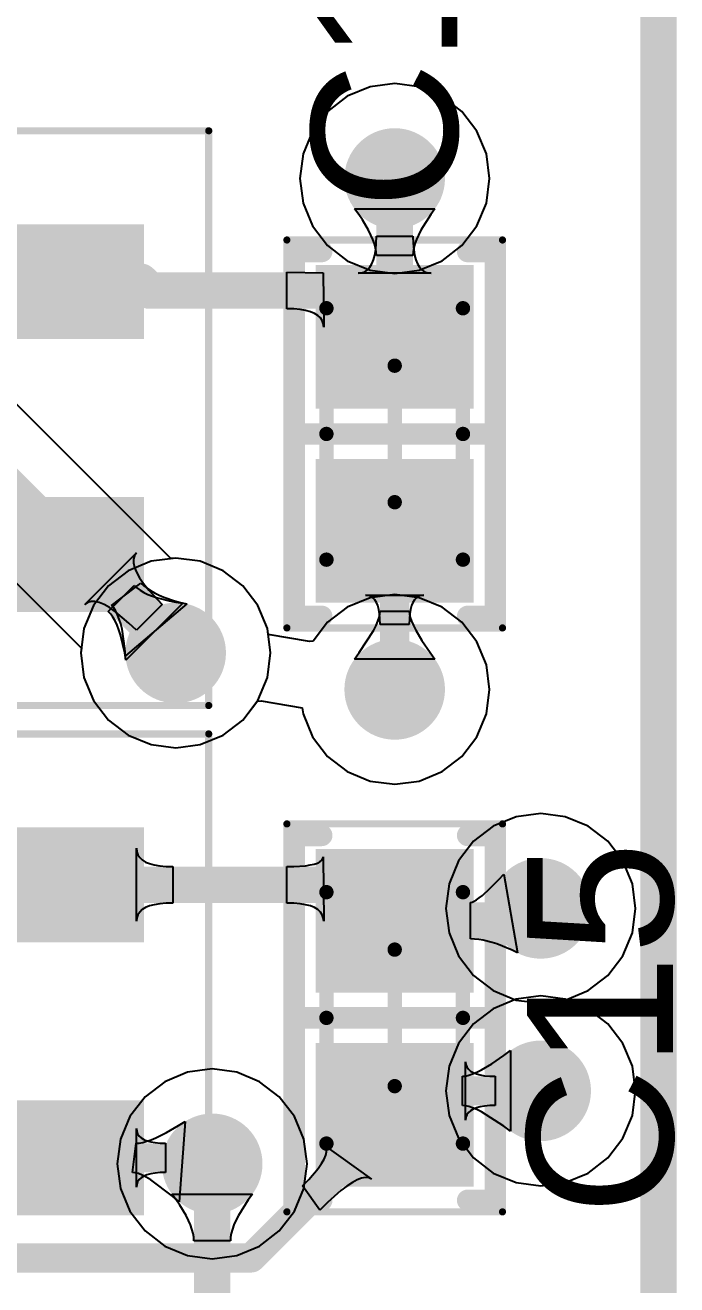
# Model space of a CAD drawing. Header units: inches. Extents: x -0.01 to 3.94, y -0.06 to 4.68.
# Drawn here: x 2.5588 to 2.7373, y 2.7369 to 3.082 of the extents above; entities that cross this region are included whole.
import ezdxf

# ---------------------------------------------------------------- set-up
doc = ezdxf.new("R2010")
doc.units = ezdxf.units.IN
doc.header["$MEASUREMENT"] = 0
for name, color, linetype in [('Bottom Layer', 5, 'Continuous'), ('Int1 -GND)', 16, 'Continuous'), ('Int2 -PWR)', 76, 'Continuous'), ('Top 3D Body', 56, 'Continuous'), ('Top Courtyard', 56, 'Continuous'), ('Top Layer', 1, 'Continuous'), ('Top Overlay', 2, 'Continuous'), ('Top Paste', 8, 'Continuous'), ('Top Solder', 216, 'Continuous'), ('Via Holes', 16, 'Continuous')]:
    doc.layers.add(name, color=color, linetype=linetype)
doc.styles.add('Arial', font='', dxfattribs={"height": 0.2})
doc.styles.get('Arial').set_extended_font_data('Arial')

# ---------------------------------------------------------------- blocks, each defined once
blk = doc.blocks.new('A3DDA0BC_073E_4B18_9613_F713A7EC1E27_460')
at = {"layer": 'Top Layer'}
for points in [[(0.02165, 0.02362), (0.02165, 0.05118), (0.07283, 0.05118), (0.07283, 0.02362)], [(0.02165, -0.05118), (0.02165, -0.02362), (0.07283, -0.02362), (0.07283, -0.05118)]]:
    blk.add_hatch(color=1, dxfattribs=at).paths.add_polyline_path(points)
at = {"layer": 'Top Paste'}
for points in [[(0.02165, 0.02362), (0.02165, 0.05118), (0.07283, 0.05118), (0.07283, 0.02362)], [(0.02165, -0.05118), (0.02165, -0.02362), (0.07283, -0.02362), (0.07283, -0.05118)]]:
    blk.add_hatch(color=8, dxfattribs=at).paths.add_polyline_path(points)
at = {"layer": 'Top Solder'}
for points in [[(0.01968, 0.02165), (0.01968, 0.05315), (0.0748, 0.05315), (0.0748, 0.02165)], [(0.01968, -0.05315), (0.01968, -0.02165), (0.0748, -0.02165), (0.0748, -0.05315)]]:
    blk.add_hatch(color=216, dxfattribs=at).paths.add_polyline_path(points)
at = {"layer": 'Top Courtyard'}
for points in [[(-0.09252, 0.07874, 0.00197, 0.00197, 0), (0.09252, 0.07874, 0.00197, 0.00197, 0)], [(0.09252, -0.07874, 0.00197, 0.00197, 0), (0.09252, 0.07874, 0.00197, 0.00197, 0)]]:
    blk.add_lwpolyline(points, format="xyseb", dxfattribs=at)
blk.add_lwpolyline([(0.09203, 0.07874, 0.000984, 0.000984, 1), (0.09301, 0.07874, 0.000984, 0.000984, 1)], format="xyseb", close=True, dxfattribs=at)
blk.add_lwpolyline([(0.09203, 0.07874, 0.000984, 0.000984, 1), (0.09301, 0.07874, 0.000984, 0.000984, 1)], format="xyseb", close=True, dxfattribs=at)
blk = doc.blocks.new('A3DDA0BC_073E_4B18_9613_F713A7EC1E27_462')
at = {"layer": 'Top Layer'}
for points in [[(0.02165, 0.02362), (0.02165, 0.05118), (0.07284, 0.05118), (0.07284, 0.02362)], [(0.02165, -0.05118), (0.02165, -0.02362), (0.07284, -0.02362), (0.07284, -0.05118)]]:
    blk.add_hatch(color=1, dxfattribs=at).paths.add_polyline_path(points)
at = {"layer": 'Top Paste'}
for points in [[(0.02165, 0.02362), (0.02165, 0.05118), (0.07284, 0.05118), (0.07284, 0.02362)], [(0.02165, -0.05118), (0.02165, -0.02362), (0.07284, -0.02362), (0.07284, -0.05118)]]:
    blk.add_hatch(color=8, dxfattribs=at).paths.add_polyline_path(points)
at = {"layer": 'Top Solder'}
for points in [[(0.01969, 0.02165), (0.01969, 0.05315), (0.0748, 0.05315), (0.0748, 0.02165)], [(0.01969, -0.05315), (0.01969, -0.02165), (0.0748, -0.02165), (0.0748, -0.05315)]]:
    blk.add_hatch(color=216, dxfattribs=at).paths.add_polyline_path(points)
at = {"layer": 'Top Courtyard'}
for points in [[(-0.09252, 0.07874, 0.00197, 0.00197, 0), (0.09252, 0.07874, 0.00197, 0.00197, 0)], [(0.09252, -0.07874, 0.00197, 0.00197, 0), (0.09252, 0.07874, 0.00197, 0.00197, 0)], [(-0.09252, -0.07874, 0.00197, 0.00197, 0), (0.09252, -0.07874, 0.00197, 0.00197, 0)]]:
    blk.add_lwpolyline(points, format="xyseb", dxfattribs=at)
for points in [[(0.09203, 0.07874, 0.000984, 0.000984, 1), (0.09301, 0.07874, 0.000984, 0.000984, 1)], [(0.09203, 0.07874, 0.000984, 0.000984, 1), (0.09301, 0.07874, 0.000984, 0.000984, 1)], [(0.09203, -0.07874, 0.000984, 0.000984, 1), (0.09301, -0.07874, 0.000984, 0.000984, 1)], [(0.09203, -0.07874, 0.000984, 0.000984, 1), (0.09301, -0.07874, 0.000984, 0.000984, 1)]]:
    blk.add_lwpolyline(points, format="xyseb", close=True, dxfattribs=at)
blk = doc.blocks.new('AAE46D0F_8D2F_4914_8614_C04E242B4758_561')
at = {"layer": 'Top 3D Body'}
blk.add_lwpolyline([(0.44291, 0.3248, 0.00787, 0.00787, 0), (0.44291, -0.3248, 0.00787, 0.00787, 0)], format="xyseb", dxfattribs=at)
at = {"layer": 'Top Overlay'}
blk.add_lwpolyline([(0.44291, 0.3248, 0.01, 0.01, 0), (0.44291, -0.3248, 0.01, 0.01, 0)], format="xyseb", dxfattribs=at)
blk = doc.blocks.new('CAP_0603_1608_616')
at = {"layer": 'Top Layer'}
for points in [[(-0.04429, -0.01969), (-0.04429, 0.01969), (-0.00886, 0.01969), (-0.00886, -0.01969)], [(0.00886, -0.01969), (0.00886, 0.01969), (0.04429, 0.01969), (0.04429, -0.01969)]]:
    blk.add_hatch(color=1, dxfattribs=at).paths.add_polyline_path(points)
at = {"layer": 'Top Paste'}
for points in [[(-0.04429, -0.01969), (-0.04429, 0.01969), (-0.00886, 0.01969), (-0.00886, -0.01969)], [(0.00886, -0.01969), (0.00886, 0.01969), (0.04429, 0.01969), (0.04429, -0.01969)]]:
    blk.add_hatch(color=8, dxfattribs=at).paths.add_polyline_path(points)
at = {"layer": 'Top Solder'}
for points in [[(-0.04626, -0.02165), (-0.04626, 0.02165), (-0.00689, 0.02165), (-0.00689, -0.02165)], [(0.00689, -0.02165), (0.00689, 0.02165), (0.04626, 0.02165), (0.04626, -0.02165)]]:
    blk.add_hatch(color=216, dxfattribs=at).paths.add_polyline_path(points)
at = {"layer": 'Top 3D Body'}
for points in [[(0.03445, 0.0187, 0.00394, 0.00394, 0), (-0.03445, 0.0187, 0.00394, 0.00394, 0)], [(-0.03445, -0.0187, 0.00394, 0.00394, 0), (-0.03445, 0.0187, 0.00394, 0.00394, 0)], [(0.03445, -0.0187, 0.00394, 0.00394, 0), (0.03445, 0.0187, 0.00394, 0.00394, 0)], [(0.03445, -0.0187, 0.00394, 0.00394, 0), (-0.03445, -0.0187, 0.00394, 0.00394, 0)]]:
    blk.add_lwpolyline(points, format="xyseb", dxfattribs=at)
for points in [[(-0.03543, 0.0187, 0.00197, 0.00197, 1), (-0.03346, 0.0187, 0.00197, 0.00197, 1)], [(-0.03543, 0.0187, 0.00197, 0.00197, 1), (-0.03346, 0.0187, 0.00197, 0.00197, 1)], [(0.03346, 0.0187, 0.00197, 0.00197, 1), (0.03543, 0.0187, 0.00197, 0.00197, 1)], [(0.03346, 0.0187, 0.00197, 0.00197, 1), (0.03543, 0.0187, 0.00197, 0.00197, 1)], [(-0.03543, -0.0187, 0.00197, 0.00197, 1), (-0.03346, -0.0187, 0.00197, 0.00197, 1)], [(-0.03543, -0.0187, 0.00197, 0.00197, 1), (-0.03346, -0.0187, 0.00197, 0.00197, 1)], [(0.03346, -0.0187, 0.00197, 0.00197, 1), (0.03543, -0.0187, 0.00197, 0.00197, 1)], [(0.03346, -0.0187, 0.00197, 0.00197, 1), (0.03543, -0.0187, 0.00197, 0.00197, 1)]]:
    blk.add_lwpolyline(points, format="xyseb", close=True, dxfattribs=at)
at = {"layer": 'Top Courtyard'}
for points in [[(0.05315, 0.02953, 0.00197, 0.00197, 0), (-0.05315, 0.02953, 0.00197, 0.00197, 0)], [(-0.05315, -0.02953, 0.00197, 0.00197, 0), (-0.05315, 0.02953, 0.00197, 0.00197, 0)], [(0.05315, -0.02953, 0.00197, 0.00197, 0), (0.05315, 0.02953, 0.00197, 0.00197, 0)], [(0, -0.0187, 0.00394, 0.00394, 0), (0, 0.0187, 0.00394, 0.00394, 0)], [(0.0187, 0, 0.00394, 0.00394, 0), (-0.0187, 0, 0.00394, 0.00394, 0)], [(0.05315, -0.02953, 0.00197, 0.00197, 0), (-0.05315, -0.02953, 0.00197, 0.00197, 0)]]:
    blk.add_lwpolyline(points, format="xyseb", dxfattribs=at)
for points in [[(-0.05364, 0.02953, 0.000984, 0.000984, 1), (-0.05266, 0.02953, 0.000984, 0.000984, 1)], [(-0.05364, 0.02953, 0.000984, 0.000984, 1), (-0.05266, 0.02953, 0.000984, 0.000984, 1)], [(0.05266, 0.02953, 0.000984, 0.000984, 1), (0.05364, 0.02953, 0.000984, 0.000984, 1)], [(0.05266, 0.02953, 0.000984, 0.000984, 1), (0.05364, 0.02953, 0.000984, 0.000984, 1)], [(-0.00098, 0.0187, 0.00197, 0.00197, 1), (0.00098, 0.0187, 0.00197, 0.00197, 1)], [(-0.01969, 0, 0.00197, 0.00197, 1), (-0.01772, 0, 0.00197, 0.00197, 1)], [(0.01772, 0, 0.00197, 0.00197, 1), (0.01969, 0, 0.00197, 0.00197, 1)], [(-0.00098, -0.0187, 0.00197, 0.00197, 1), (0.00098, -0.0187, 0.00197, 0.00197, 1)], [(-0.05364, -0.02953, 0.000984, 0.000984, 1), (-0.05266, -0.02953, 0.000984, 0.000984, 1)], [(-0.05364, -0.02953, 0.000984, 0.000984, 1), (-0.05266, -0.02953, 0.000984, 0.000984, 1)], [(0.05266, -0.02953, 0.000984, 0.000984, 1), (0.05364, -0.02953, 0.000984, 0.000984, 1)], [(0.05266, -0.02953, 0.000984, 0.000984, 1), (0.05364, -0.02953, 0.000984, 0.000984, 1)]]:
    blk.add_lwpolyline(points, format="xyseb", close=True, dxfattribs=at)
at = {"layer": 'Top Overlay'}
for points in [[(-0.05, 0.02, 0.00591, 0.00591, 0), (-0.05, 0.02756, 0.00591, 0.00591, 0)], [(0.05, 0.02756, 0.00591, 0.00591, 0), (-0.05, 0.02756, 0.00591, 0.00591, 0)], [(0, -0.02756, 0.00591, 0.00591, 0), (0, 0.02756, 0.00591, 0.00591, 0)], [(0.05, 0.02, 0.00591, 0.00591, 0), (0.05, 0.02756, 0.00591, 0.00591, 0)], [(-0.05, -0.02756, 0.00591, 0.00591, 0), (-0.05, -0.02, 0.00591, 0.00591, 0)], [(0.05, -0.02756, 0.00591, 0.00591, 0), (0.05, -0.02, 0.00591, 0.00591, 0)], [(0.05, -0.02756, 0.00591, 0.00591, 0), (-0.05, -0.02756, 0.00591, 0.00591, 0)]]:
    blk.add_lwpolyline(points, format="xyseb", dxfattribs=at)
for points in [[(-0.05148, 0.02756, 0.00295, 0.00295, 1), (-0.04852, 0.02756, 0.00295, 0.00295, 1)], [(-0.05148, 0.02756, 0.00295, 0.00295, 1), (-0.04852, 0.02756, 0.00295, 0.00295, 1)], [(-0.00148, 0.02756, 0.00295, 0.00295, 1), (0.00148, 0.02756, 0.00295, 0.00295, 1)], [(0.04852, 0.02756, 0.00295, 0.00295, 1), (0.05148, 0.02756, 0.00295, 0.00295, 1)], [(0.04852, 0.02756, 0.00295, 0.00295, 1), (0.05148, 0.02756, 0.00295, 0.00295, 1)], [(-0.05148, 0.02, 0.00295, 0.00295, 1), (-0.04852, 0.02, 0.00295, 0.00295, 1)], [(0.04852, 0.02, 0.00295, 0.00295, 1), (0.05148, 0.02, 0.00295, 0.00295, 1)], [(-0.05148, -0.02, 0.00295, 0.00295, 1), (-0.04852, -0.02, 0.00295, 0.00295, 1)], [(0.04852, -0.02, 0.00295, 0.00295, 1), (0.05148, -0.02, 0.00295, 0.00295, 1)], [(-0.05148, -0.02756, 0.00295, 0.00295, 1), (-0.04852, -0.02756, 0.00295, 0.00295, 1)], [(-0.05148, -0.02756, 0.00295, 0.00295, 1), (-0.04852, -0.02756, 0.00295, 0.00295, 1)], [(-0.00148, -0.02756, 0.00295, 0.00295, 1), (0.00148, -0.02756, 0.00295, 0.00295, 1)], [(0.04852, -0.02756, 0.00295, 0.00295, 1), (0.05148, -0.02756, 0.00295, 0.00295, 1)], [(0.04852, -0.02756, 0.00295, 0.00295, 1), (0.05148, -0.02756, 0.00295, 0.00295, 1)]]:
    blk.add_lwpolyline(points, format="xyseb", close=True, dxfattribs=at)
blk = doc.blocks.new('CAP_0603_1608_617')
at = {"layer": 'Top Layer'}
for points in [[(-0.04429, -0.01969), (-0.04429, 0.01969), (-0.00886, 0.01969), (-0.00886, -0.01969)], [(0.00886, -0.01969), (0.00886, 0.01969), (0.04429, 0.01969), (0.04429, -0.01969)]]:
    blk.add_hatch(color=1, dxfattribs=at).paths.add_polyline_path(points)
at = {"layer": 'Top Paste'}
for points in [[(-0.04429, -0.01969), (-0.04429, 0.01969), (-0.00886, 0.01969), (-0.00886, -0.01969)], [(0.00886, -0.01969), (0.00886, 0.01969), (0.04429, 0.01969), (0.04429, -0.01969)]]:
    blk.add_hatch(color=8, dxfattribs=at).paths.add_polyline_path(points)
at = {"layer": 'Top Solder'}
for points in [[(-0.04626, -0.02165), (-0.04626, 0.02165), (-0.00689, 0.02165), (-0.00689, -0.02165)], [(0.00689, -0.02165), (0.00689, 0.02165), (0.04626, 0.02165), (0.04626, -0.02165)]]:
    blk.add_hatch(color=216, dxfattribs=at).paths.add_polyline_path(points)
at = {"layer": 'Top 3D Body'}
for points in [[(0.03445, 0.0187, 0.00394, 0.00394, 0), (-0.03445, 0.0187, 0.00394, 0.00394, 0)], [(-0.03445, -0.0187, 0.00394, 0.00394, 0), (-0.03445, 0.0187, 0.00394, 0.00394, 0)], [(0.03445, -0.0187, 0.00394, 0.00394, 0), (0.03445, 0.0187, 0.00394, 0.00394, 0)], [(0.03445, -0.0187, 0.00394, 0.00394, 0), (-0.03445, -0.0187, 0.00394, 0.00394, 0)]]:
    blk.add_lwpolyline(points, format="xyseb", dxfattribs=at)
for points in [[(-0.03543, 0.0187, 0.00197, 0.00197, 1), (-0.03346, 0.0187, 0.00197, 0.00197, 1)], [(-0.03543, 0.0187, 0.00197, 0.00197, 1), (-0.03346, 0.0187, 0.00197, 0.00197, 1)], [(0.03346, 0.0187, 0.00197, 0.00197, 1), (0.03543, 0.0187, 0.00197, 0.00197, 1)], [(0.03346, 0.0187, 0.00197, 0.00197, 1), (0.03543, 0.0187, 0.00197, 0.00197, 1)], [(-0.03543, -0.0187, 0.00197, 0.00197, 1), (-0.03346, -0.0187, 0.00197, 0.00197, 1)], [(-0.03543, -0.0187, 0.00197, 0.00197, 1), (-0.03346, -0.0187, 0.00197, 0.00197, 1)], [(0.03346, -0.0187, 0.00197, 0.00197, 1), (0.03543, -0.0187, 0.00197, 0.00197, 1)], [(0.03346, -0.0187, 0.00197, 0.00197, 1), (0.03543, -0.0187, 0.00197, 0.00197, 1)]]:
    blk.add_lwpolyline(points, format="xyseb", close=True, dxfattribs=at)
at = {"layer": 'Top Courtyard'}
for points in [[(0.05315, 0.02953, 0.00197, 0.00197, 0), (-0.05315, 0.02953, 0.00197, 0.00197, 0)], [(-0.05315, -0.02953, 0.00197, 0.00197, 0), (-0.05315, 0.02953, 0.00197, 0.00197, 0)], [(0.05315, -0.02953, 0.00197, 0.00197, 0), (0.05315, 0.02953, 0.00197, 0.00197, 0)], [(0, -0.0187, 0.00394, 0.00394, 0), (0, 0.0187, 0.00394, 0.00394, 0)], [(0.0187, 0, 0.00394, 0.00394, 0), (-0.0187, 0, 0.00394, 0.00394, 0)], [(0.05315, -0.02953, 0.00197, 0.00197, 0), (-0.05315, -0.02953, 0.00197, 0.00197, 0)]]:
    blk.add_lwpolyline(points, format="xyseb", dxfattribs=at)
for points in [[(-0.05364, 0.02953, 0.000984, 0.000984, 1), (-0.05266, 0.02953, 0.000984, 0.000984, 1)], [(-0.05364, 0.02953, 0.000984, 0.000984, 1), (-0.05266, 0.02953, 0.000984, 0.000984, 1)], [(0.05266, 0.02953, 0.000984, 0.000984, 1), (0.05364, 0.02953, 0.000984, 0.000984, 1)], [(0.05266, 0.02953, 0.000984, 0.000984, 1), (0.05364, 0.02953, 0.000984, 0.000984, 1)], [(-0.00098, 0.0187, 0.00197, 0.00197, 1), (0.00098, 0.0187, 0.00197, 0.00197, 1)], [(-0.01969, 0, 0.00197, 0.00197, 1), (-0.01772, 0, 0.00197, 0.00197, 1)], [(0.01772, 0, 0.00197, 0.00197, 1), (0.01969, 0, 0.00197, 0.00197, 1)], [(-0.00098, -0.0187, 0.00197, 0.00197, 1), (0.00098, -0.0187, 0.00197, 0.00197, 1)], [(-0.05364, -0.02953, 0.000984, 0.000984, 1), (-0.05266, -0.02953, 0.000984, 0.000984, 1)], [(-0.05364, -0.02953, 0.000984, 0.000984, 1), (-0.05266, -0.02953, 0.000984, 0.000984, 1)], [(0.05266, -0.02953, 0.000984, 0.000984, 1), (0.05364, -0.02953, 0.000984, 0.000984, 1)], [(0.05266, -0.02953, 0.000984, 0.000984, 1), (0.05364, -0.02953, 0.000984, 0.000984, 1)]]:
    blk.add_lwpolyline(points, format="xyseb", close=True, dxfattribs=at)
at = {"layer": 'Top Overlay'}
for points in [[(-0.05, 0.02, 0.00591, 0.00591, 0), (-0.05, 0.02756, 0.00591, 0.00591, 0)], [(0.05, 0.02756, 0.00591, 0.00591, 0), (-0.05, 0.02756, 0.00591, 0.00591, 0)], [(0, -0.02756, 0.00591, 0.00591, 0), (0, 0.02756, 0.00591, 0.00591, 0)], [(0.05, 0.02, 0.00591, 0.00591, 0), (0.05, 0.02756, 0.00591, 0.00591, 0)], [(-0.05, -0.02756, 0.00591, 0.00591, 0), (-0.05, -0.02, 0.00591, 0.00591, 0)], [(0.05, -0.02756, 0.00591, 0.00591, 0), (0.05, -0.02, 0.00591, 0.00591, 0)], [(0.05, -0.02756, 0.00591, 0.00591, 0), (-0.05, -0.02756, 0.00591, 0.00591, 0)]]:
    blk.add_lwpolyline(points, format="xyseb", dxfattribs=at)
for points in [[(-0.05148, 0.02756, 0.00295, 0.00295, 1), (-0.04852, 0.02756, 0.00295, 0.00295, 1)], [(-0.05148, 0.02756, 0.00295, 0.00295, 1), (-0.04852, 0.02756, 0.00295, 0.00295, 1)], [(-0.00148, 0.02756, 0.00295, 0.00295, 1), (0.00148, 0.02756, 0.00295, 0.00295, 1)], [(0.04852, 0.02756, 0.00295, 0.00295, 1), (0.05148, 0.02756, 0.00295, 0.00295, 1)], [(0.04852, 0.02756, 0.00295, 0.00295, 1), (0.05148, 0.02756, 0.00295, 0.00295, 1)], [(-0.05148, 0.02, 0.00295, 0.00295, 1), (-0.04852, 0.02, 0.00295, 0.00295, 1)], [(0.04852, 0.02, 0.00295, 0.00295, 1), (0.05148, 0.02, 0.00295, 0.00295, 1)], [(-0.05148, -0.02, 0.00295, 0.00295, 1), (-0.04852, -0.02, 0.00295, 0.00295, 1)], [(0.04852, -0.02, 0.00295, 0.00295, 1), (0.05148, -0.02, 0.00295, 0.00295, 1)], [(-0.05148, -0.02756, 0.00295, 0.00295, 1), (-0.04852, -0.02756, 0.00295, 0.00295, 1)], [(-0.05148, -0.02756, 0.00295, 0.00295, 1), (-0.04852, -0.02756, 0.00295, 0.00295, 1)], [(-0.00148, -0.02756, 0.00295, 0.00295, 1), (0.00148, -0.02756, 0.00295, 0.00295, 1)], [(0.04852, -0.02756, 0.00295, 0.00295, 1), (0.05148, -0.02756, 0.00295, 0.00295, 1)], [(0.04852, -0.02756, 0.00295, 0.00295, 1), (0.05148, -0.02756, 0.00295, 0.00295, 1)]]:
    blk.add_lwpolyline(points, format="xyseb", close=True, dxfattribs=at)

msp = doc.modelspace()

# ---------------------------------------------------------------- hatches: boundary and pattern name
at = {"layer": 'Bottom Layer'}
h = msp.add_hatch(color=5, dxfattribs=at)
edge = h.paths.add_edge_path()
edge.add_arc((2.66, 3.04), 0.01378, 0, 360)
h = msp.add_hatch(color=5, dxfattribs=at)
edge = h.paths.add_edge_path()
edge.add_arc((2.6, 2.91), 0.01378, 0, 360)
h = msp.add_hatch(color=5, dxfattribs=at)
edge = h.paths.add_edge_path()
edge.add_arc((2.66, 2.9), 0.01378, 0, 360)
h = msp.add_hatch(color=5, dxfattribs=at)
edge = h.paths.add_edge_path()
edge.add_arc((2.7, 2.84), 0.01378, 0, 360)
h = msp.add_hatch(color=5, dxfattribs=at)
edge = h.paths.add_edge_path()
edge.add_arc((2.7, 2.79), 0.01378, 0, 360)
h = msp.add_hatch(color=5, dxfattribs=at)
edge = h.paths.add_edge_path()
edge.add_arc((2.61, 2.77), 0.01378, 0, 360)
at = {"layer": 'Int1 -GND)'}
h = msp.add_hatch(color=7, dxfattribs=at)
edge = h.paths.add_edge_path()
edge.add_arc((2.66, 3.04), 0.01378, 0, 360)
h = msp.add_hatch(color=7, dxfattribs=at)
edge = h.paths.add_edge_path()
edge.add_arc((2.6, 2.91), 0.01378, 0, 360)
h = msp.add_hatch(color=7, dxfattribs=at)
edge = h.paths.add_edge_path()
edge.add_arc((2.66, 2.9), 0.01378, 0, 360)
h = msp.add_hatch(color=7, dxfattribs=at)
edge = h.paths.add_edge_path()
edge.add_arc((2.7, 2.84), 0.01378, 0, 360)
h = msp.add_hatch(color=7, dxfattribs=at)
edge = h.paths.add_edge_path()
edge.add_arc((2.7, 2.79), 0.01378, 0, 360)
h = msp.add_hatch(color=7, dxfattribs=at)
edge = h.paths.add_edge_path()
edge.add_arc((2.61, 2.77), 0.01378, 0, 360)
at = {"layer": 'Int2 -PWR)'}
h = msp.add_hatch(color=7, dxfattribs=at)
edge = h.paths.add_edge_path()
edge.add_arc((2.66, 3.04), 0.01378, 0, 360)
h = msp.add_hatch(color=7, dxfattribs=at)
edge = h.paths.add_edge_path()
edge.add_arc((2.6, 2.91), 0.01378, 0, 360)
h = msp.add_hatch(color=7, dxfattribs=at)
edge = h.paths.add_edge_path()
edge.add_arc((2.66, 2.9), 0.01378, 0, 360)
h = msp.add_hatch(color=7, dxfattribs=at)
edge = h.paths.add_edge_path()
edge.add_arc((2.7, 2.84), 0.01378, 0, 360)
h = msp.add_hatch(color=7, dxfattribs=at)
edge = h.paths.add_edge_path()
edge.add_arc((2.7, 2.79), 0.01378, 0, 360)
h = msp.add_hatch(color=7, dxfattribs=at)
edge = h.paths.add_edge_path()
edge.add_arc((2.61, 2.77), 0.01378, 0, 360)
at = {"layer": 'Top Layer'}
h = msp.add_hatch(color=1, dxfattribs=at)
edge = h.paths.add_edge_path()
edge.add_arc((2.66, 3.04), 0.01378, 0, 360)
h = msp.add_hatch(color=1, dxfattribs=at)
edge = h.paths.add_edge_path()
edge.add_arc((2.6, 2.91), 0.01378, 0, 360)
h = msp.add_hatch(color=1, dxfattribs=at)
edge = h.paths.add_edge_path()
edge.add_arc((2.66, 2.9), 0.01378, 0, 360)
h = msp.add_hatch(color=1, dxfattribs=at)
edge = h.paths.add_edge_path()
edge.add_arc((2.7, 2.84), 0.01378, 0, 360)
h = msp.add_hatch(color=1, dxfattribs=at)
edge = h.paths.add_edge_path()
edge.add_arc((2.7, 2.79), 0.01378, 0, 360)
h = msp.add_hatch(color=1, dxfattribs=at)
edge = h.paths.add_edge_path()
edge.add_arc((2.61, 2.77), 0.01378, 0, 360)
at = {"layer": 'Via Holes'}
h = msp.add_hatch(color=7, dxfattribs=at)
edge = h.paths.add_edge_path()
edge.add_arc((2.66, 3.04), 0.00689, 0, 360)
h = msp.add_hatch(color=7, dxfattribs=at)
edge = h.paths.add_edge_path()
edge.add_arc((2.6, 2.91), 0.00689, 0, 360)
h = msp.add_hatch(color=7, dxfattribs=at)
edge = h.paths.add_edge_path()
edge.add_arc((2.66, 2.9), 0.00689, 0, 360)
h = msp.add_hatch(color=7, dxfattribs=at)
edge = h.paths.add_edge_path()
edge.add_arc((2.7, 2.84), 0.00689, 0, 360)
h = msp.add_hatch(color=7, dxfattribs=at)
edge = h.paths.add_edge_path()
edge.add_arc((2.7, 2.79), 0.00689, 0, 360)
h = msp.add_hatch(color=7, dxfattribs=at)
edge = h.paths.add_edge_path()
edge.add_arc((2.61, 2.77), 0.00689, 0, 360)

# ---------------------------------------------------------------- linework, layer by layer
at = {"layer": 'Bottom Layer'}
for p, q in [((2.60012, 2.76015), (2.59898, 2.76173)), ((2.59898, 2.76173), (2.62102, 2.76173)), ((2.62102, 2.76173), (2.61987, 2.76015)), ((2.60115, 2.75865), (2.60012, 2.76015)), ((2.60283, 2.75583), (2.60115, 2.75865)), ((2.61987, 2.76015), (2.61717, 2.75583)), ((2.6035, 2.75451), (2.60283, 2.75583)), ((2.60404, 2.75326), (2.6035, 2.75451)), ((2.6165, 2.75451), (2.61596, 2.75326)), ((2.61717, 2.75583), (2.6165, 2.75451)), ((2.60446, 2.75207), (2.60404, 2.75326)), ((2.60476, 2.75095), (2.60446, 2.75207)), ((2.60494, 2.74989), (2.60476, 2.75095)), ((2.61524, 2.75095), (2.61506, 2.74989)), ((2.61554, 2.75207), (2.61524, 2.75095)), ((2.61596, 2.75326), (2.61554, 2.75207)), ((2.605, 2.74889), (2.60494, 2.74989)), ((2.615, 2.74889), (2.605, 2.74889)), ((2.61506, 2.74989), (2.615, 2.74889))]:
    msp.add_line(p, q, dxfattribs=at)
msp.add_lwpolyline([(2.61, 2.64937, 0.01, 0.01, 0), (2.61, 2.77, 0.01, 0.01, 0)], format="xyseb", dxfattribs=at)
msp.add_lwpolyline([(2.6075, 2.77, 0.005, 0.005, 1), (2.6125, 2.77, 0.005, 0.005, 1)], format="xyseb", close=True, dxfattribs=at)
at = {"layer": 'Int1 -GND)'}
for p, q in [((2.65327, 3.06512), (2.647, 3.06252)), ((2.66, 3.066), (2.65327, 3.06512)), ((2.66673, 3.06512), (2.66, 3.066)), ((2.673, 3.06252), (2.66673, 3.06512)), ((2.647, 3.06252), (2.64161, 3.05839)), ((2.67839, 3.05839), (2.673, 3.06252)), ((2.64161, 3.05839), (2.63748, 3.053)), ((2.68252, 3.053), (2.67839, 3.05839)), ((2.63748, 3.053), (2.63488, 3.04673)), ((2.68512, 3.04673), (2.68252, 3.053)), ((2.63488, 3.04673), (2.634, 3.04)), ((2.686, 3.04), (2.68512, 3.04673)), ((2.634, 3.04), (2.63488, 3.03327)), ((2.68512, 3.03327), (2.686, 3.04)), ((2.63488, 3.03327), (2.63748, 3.027)), ((2.68252, 3.027), (2.68512, 3.03327)), ((2.63748, 3.027), (2.64161, 3.02161)), ((2.67839, 3.02161), (2.68252, 3.027)), ((2.64161, 3.02161), (2.647, 3.01748)), ((2.673, 3.01748), (2.67839, 3.02161)), ((2.647, 3.01748), (2.65327, 3.01488)), ((2.66673, 3.01488), (2.673, 3.01748)), ((2.65327, 3.01488), (2.66, 3.014)), ((2.66, 3.014), (2.66673, 3.01488)), ((2.59327, 2.93512), (2.587, 2.93252)), ((2.6, 2.936), (2.59327, 2.93512)), ((2.60673, 2.93512), (2.6, 2.936)), ((2.613, 2.93252), (2.60673, 2.93512)), ((2.587, 2.93252), (2.58161, 2.92839)), ((2.61839, 2.92839), (2.613, 2.93252)), ((2.58161, 2.92839), (2.57748, 2.923)), ((2.62252, 2.923), (2.61839, 2.92839)), ((2.57748, 2.923), (2.57488, 2.91673)), ((2.62512, 2.91673), (2.62252, 2.923)), ((2.57488, 2.91673), (2.574, 2.91)), ((2.626, 2.91), (2.62512, 2.91673)), ((2.574, 2.91), (2.57488, 2.90327)), ((2.62512, 2.90327), (2.626, 2.91)), ((2.57488, 2.90327), (2.57748, 2.897)), ((2.62252, 2.897), (2.62512, 2.90327)), ((2.57748, 2.897), (2.58161, 2.89161)), ((2.61839, 2.89161), (2.62252, 2.897)), ((2.58161, 2.89161), (2.587, 2.88748)), ((2.613, 2.88748), (2.61839, 2.89161)), ((2.587, 2.88748), (2.59327, 2.88488)), ((2.60673, 2.88488), (2.613, 2.88748)), ((2.59327, 2.88488), (2.6, 2.884)), ((2.6, 2.884), (2.60673, 2.88488)), ((2.69327, 2.86512), (2.687, 2.86252)), ((2.7, 2.866), (2.69327, 2.86512)), ((2.70673, 2.86512), (2.7, 2.866)), ((2.713, 2.86252), (2.70673, 2.86512)), ((2.687, 2.86252), (2.68161, 2.85839)), ((2.71839, 2.85839), (2.713, 2.86252)), ((2.68161, 2.85839), (2.67748, 2.853)), ((2.72252, 2.853), (2.71839, 2.85839)), ((2.67748, 2.853), (2.67488, 2.84673)), ((2.72512, 2.84673), (2.72252, 2.853)), ((2.67488, 2.84673), (2.674, 2.84)), ((2.726, 2.84), (2.72512, 2.84673)), ((2.674, 2.84), (2.67488, 2.83327)), ((2.72512, 2.83327), (2.726, 2.84)), ((2.67488, 2.83327), (2.67748, 2.827)), ((2.72252, 2.827), (2.72512, 2.83327)), ((2.67748, 2.827), (2.68161, 2.82161)), ((2.71839, 2.82161), (2.72252, 2.827)), ((2.68161, 2.82161), (2.687, 2.81748)), ((2.713, 2.81748), (2.71839, 2.82161)), ((2.687, 2.81748), (2.69327, 2.81488)), ((2.70673, 2.81488), (2.713, 2.81748)), ((2.69327, 2.81488), (2.7, 2.814)), ((2.7, 2.814), (2.70673, 2.81488)), ((2.61, 2.796), (2.60327, 2.79512)), ((2.61673, 2.79512), (2.61, 2.796)), ((2.597, 2.79252), (2.59161, 2.78839)), ((2.60327, 2.79512), (2.597, 2.79252)), ((2.623, 2.79252), (2.61673, 2.79512)), ((2.62839, 2.78839), (2.623, 2.79252)), ((2.59161, 2.78839), (2.58748, 2.783)), ((2.63252, 2.783), (2.62839, 2.78839)), ((2.58748, 2.783), (2.58488, 2.77673)), ((2.63512, 2.77673), (2.63252, 2.783)), ((2.58488, 2.77673), (2.584, 2.77)), ((2.636, 2.77), (2.63512, 2.77673)), ((2.584, 2.77), (2.58488, 2.76327)), ((2.63512, 2.76327), (2.636, 2.77)), ((2.58488, 2.76327), (2.58748, 2.757)), ((2.63252, 2.757), (2.63512, 2.76327)), ((2.58748, 2.757), (2.59161, 2.75161)), ((2.62839, 2.75161), (2.63252, 2.757)), ((2.59161, 2.75161), (2.597, 2.74748)), ((2.623, 2.74748), (2.62839, 2.75161)), ((2.597, 2.74748), (2.60327, 2.74488)), ((2.61673, 2.74488), (2.623, 2.74748)), ((2.60327, 2.74488), (2.61, 2.744)), ((2.61, 2.744), (2.61673, 2.74488))]:
    msp.add_line(p, q, dxfattribs=at)
at = {"layer": 'Int2 -PWR)'}
for p, q in [((2.59868, 2.93583), (2.46627, 3.06824)), ((2.43668, 3.04881), (2.57417, 2.91132)), ((2.6, 2.936), (2.59868, 2.93583)), ((2.60673, 2.93512), (2.6, 2.936)), ((2.613, 2.93252), (2.60673, 2.93512)), ((2.61839, 2.92839), (2.613, 2.93252)), ((2.58154, 2.92139), (2.58861, 2.92846)), ((2.58861, 2.92846), (2.58936, 2.9278)), ((2.58936, 2.9278), (2.59023, 2.92718)), ((2.59023, 2.92718), (2.59124, 2.9266)), ((2.62252, 2.923), (2.61839, 2.92839)), ((2.60194, 2.92364), (2.58636, 2.90806)), ((2.59124, 2.9266), (2.59238, 2.92605)), ((2.59238, 2.92605), (2.59365, 2.92555)), ((2.59365, 2.92555), (2.59504, 2.92509)), ((2.59504, 2.92509), (2.59823, 2.92429)), ((2.59823, 2.92429), (2.60002, 2.92394)), ((2.60002, 2.92394), (2.60194, 2.92364)), ((2.65327, 2.92512), (2.647, 2.92252)), ((2.66, 2.926), (2.65327, 2.92512)), ((2.66673, 2.92512), (2.66, 2.926)), ((2.673, 2.92252), (2.66673, 2.92512)), ((2.5822, 2.92064), (2.58154, 2.92139)), ((2.58282, 2.91977), (2.5822, 2.92064)), ((2.62512, 2.91673), (2.62252, 2.923)), ((2.647, 2.92252), (2.64161, 2.91839)), ((2.67839, 2.91839), (2.673, 2.92252)), ((2.5834, 2.91876), (2.58282, 2.91977)), ((2.58395, 2.91762), (2.5834, 2.91876)), ((2.58445, 2.91635), (2.58395, 2.91762)), ((2.62534, 2.91504), (2.62512, 2.91673)), ((2.64161, 2.91839), (2.63768, 2.91326)), ((2.68252, 2.913), (2.67839, 2.91839)), ((2.58491, 2.91496), (2.58445, 2.91635)), ((2.58606, 2.90998), (2.58491, 2.91496)), ((2.63662, 2.91315), (2.62534, 2.91504)), ((2.63768, 2.91326), (2.63662, 2.91315)), ((2.57417, 2.91132), (2.574, 2.91)), ((2.574, 2.91), (2.57488, 2.90327)), ((2.58636, 2.90806), (2.58606, 2.90998)), ((2.68512, 2.90673), (2.68252, 2.913)), ((2.686, 2.9), (2.68512, 2.90673)), ((2.57488, 2.90327), (2.57748, 2.897)), ((2.68512, 2.89327), (2.686, 2.9)), ((2.57748, 2.897), (2.58161, 2.89161)), ((2.61839, 2.89161), (2.62232, 2.89674)), ((2.62232, 2.89674), (2.62338, 2.89685)), ((2.62338, 2.89685), (2.63466, 2.89496)), ((2.63466, 2.89496), (2.63488, 2.89327)), ((2.63488, 2.89327), (2.63748, 2.887)), ((2.68252, 2.887), (2.68512, 2.89327)), ((2.58161, 2.89161), (2.587, 2.88748)), ((2.613, 2.88748), (2.61839, 2.89161)), ((2.587, 2.88748), (2.59327, 2.88488)), ((2.60673, 2.88488), (2.613, 2.88748)), ((2.63748, 2.887), (2.64161, 2.88161)), ((2.67839, 2.88161), (2.68252, 2.887)), ((2.59327, 2.88488), (2.6, 2.884)), ((2.6, 2.884), (2.60673, 2.88488)), ((2.64161, 2.88161), (2.647, 2.87748)), ((2.673, 2.87748), (2.67839, 2.88161)), ((2.647, 2.87748), (2.65327, 2.87488)), ((2.66673, 2.87488), (2.673, 2.87748)), ((2.65327, 2.87488), (2.66, 2.874)), ((2.66, 2.874), (2.66673, 2.87488)), ((2.69327, 2.81512), (2.687, 2.81252)), ((2.7, 2.816), (2.69327, 2.81512)), ((2.70673, 2.81512), (2.7, 2.816)), ((2.713, 2.81252), (2.70673, 2.81512)), ((2.687, 2.81252), (2.68161, 2.80839)), ((2.71839, 2.80839), (2.713, 2.81252)), ((2.68161, 2.80839), (2.67748, 2.803)), ((2.72252, 2.803), (2.71839, 2.80839)), ((2.67748, 2.803), (2.67488, 2.79673)), ((2.72512, 2.79673), (2.72252, 2.803)), ((2.61, 2.796), (2.60327, 2.79512)), ((2.61673, 2.79512), (2.61, 2.796)), ((2.67488, 2.79673), (2.674, 2.79)), ((2.726, 2.79), (2.72512, 2.79673)), ((2.597, 2.79252), (2.59161, 2.78839)), ((2.60327, 2.79512), (2.597, 2.79252)), ((2.623, 2.79252), (2.61673, 2.79512)), ((2.62839, 2.78839), (2.623, 2.79252)), ((2.674, 2.79), (2.67488, 2.78327)), ((2.72512, 2.78327), (2.726, 2.79)), ((2.59161, 2.78839), (2.58748, 2.783)), ((2.63252, 2.783), (2.62839, 2.78839)), ((2.58748, 2.783), (2.58488, 2.77673)), ((2.63512, 2.77673), (2.63252, 2.783)), ((2.67488, 2.78327), (2.67748, 2.777)), ((2.72252, 2.777), (2.72512, 2.78327)), ((2.58488, 2.77673), (2.584, 2.77)), ((2.636, 2.77), (2.63512, 2.77673)), ((2.67748, 2.777), (2.68161, 2.77161)), ((2.71839, 2.77161), (2.72252, 2.777)), ((2.68161, 2.77161), (2.687, 2.76748)), ((2.713, 2.76748), (2.71839, 2.77161)), ((2.584, 2.77), (2.58488, 2.76327)), ((2.63512, 2.76327), (2.636, 2.77)), ((2.687, 2.76748), (2.69327, 2.76488)), ((2.69327, 2.76488), (2.7, 2.764)), ((2.7, 2.764), (2.70673, 2.76488)), ((2.70673, 2.76488), (2.713, 2.76748)), ((2.58488, 2.76327), (2.58748, 2.757)), ((2.63252, 2.757), (2.63512, 2.76327)), ((2.58748, 2.757), (2.59161, 2.75161)), ((2.62839, 2.75161), (2.63252, 2.757)), ((2.59161, 2.75161), (2.597, 2.74748)), ((2.623, 2.74748), (2.62839, 2.75161)), ((2.597, 2.74748), (2.60327, 2.74488)), ((2.61673, 2.74488), (2.623, 2.74748)), ((2.60327, 2.74488), (2.61, 2.744)), ((2.61, 2.744), (2.61673, 2.74488))]:
    msp.add_line(p, q, dxfattribs=at)
msp.add_lwpolyline([(2.44894, 3.06106, 0.01, 0.01, 0), (2.6, 2.91, 0.01, 0.01, 0)], format="xyseb", dxfattribs=at)
msp.add_lwpolyline([(2.5975, 2.91, 0.005, 0.005, 1), (2.6025, 2.91, 0.005, 0.005, 1)], format="xyseb", close=True, dxfattribs=at)
at = {"layer": 'Top Layer'}
for p, q in [((2.65013, 3.03015), (2.64898, 3.03173)), ((2.64898, 3.03173), (2.67102, 3.03173)), ((2.67102, 3.03173), (2.66988, 3.03015)), ((2.65115, 3.02865), (2.65013, 3.03015)), ((2.65283, 3.02583), (2.65115, 3.02865)), ((2.66988, 3.03015), (2.66717, 3.02583)), ((2.6535, 3.02451), (2.65283, 3.02583)), ((2.65404, 3.02326), (2.6535, 3.02451)), ((2.65495, 3.02225), (2.655, 3.02417)), ((2.655, 3.02417), (2.665, 3.02417)), ((2.665, 3.02417), (2.66505, 3.02225)), ((2.6665, 3.02451), (2.66596, 3.02326)), ((2.66717, 3.02583), (2.6665, 3.02451)), ((2.65446, 3.02207), (2.65404, 3.02326)), ((2.65476, 3.02095), (2.65446, 3.02207)), ((2.65455, 3.01901), (2.6548, 3.02053)), ((2.65494, 3.01989), (2.65476, 3.02095)), ((2.6548, 3.02053), (2.65495, 3.02225)), ((2.66505, 3.02225), (2.6652, 3.02053)), ((2.66524, 3.02095), (2.66506, 3.01989)), ((2.6652, 3.02053), (2.66545, 3.01901)), ((2.66554, 3.02207), (2.66524, 3.02095)), ((2.66596, 3.02326), (2.66554, 3.02207)), ((2.65375, 3.01658), (2.6542, 3.01769)), ((2.6542, 3.01769), (2.65455, 3.01901)), ((2.655, 3.01889), (2.65494, 3.01989)), ((2.665, 3.01889), (2.655, 3.01889)), ((2.66506, 3.01989), (2.665, 3.01889)), ((2.66545, 3.01901), (2.6658, 3.01769)), ((2.6658, 3.01769), (2.66625, 3.01658)), ((2.63043, 3.00429), (2.63043, 3.01429)), ((2.63043, 3.01429), (2.64044, 3.01417)), ((2.64044, 3.01417), (2.64055, 2.99929)), ((2.65, 3.01405), (2.65095, 3.01415)), ((2.67, 3.01405), (2.65, 3.01405)), ((2.65095, 3.01415), (2.6518, 3.01446)), ((2.6518, 3.01446), (2.65255, 3.01496)), ((2.65255, 3.01496), (2.6532, 3.01567)), ((2.6532, 3.01567), (2.65375, 3.01658)), ((2.66625, 3.01658), (2.6668, 3.01567)), ((2.6668, 3.01567), (2.66745, 3.01496)), ((2.66745, 3.01496), (2.6682, 3.01446)), ((2.6682, 3.01446), (2.66905, 3.01415)), ((2.66905, 3.01415), (2.67, 3.01405)), ((2.63235, 3.00424), (2.63043, 3.00429)), ((2.63407, 3.00409), (2.63235, 3.00424)), ((2.63558, 3.00384), (2.63407, 3.00409)), ((2.63689, 3.00349), (2.63558, 3.00384)), ((2.638, 3.00304), (2.63689, 3.00349)), ((2.63892, 3.00249), (2.638, 3.00304)), ((2.63963, 3.00184), (2.63892, 3.00249)), ((2.64014, 3.00109), (2.63963, 3.00184)), ((2.64045, 3.00024), (2.64014, 3.00109)), ((2.64055, 2.99929), (2.64045, 3.00024)), ((2.57511, 2.92327), (2.58925, 2.93741)), ((2.58925, 2.93741), (2.58868, 2.93663)), ((2.58868, 2.93663), (2.5884, 2.93571)), ((2.5884, 2.93571), (2.5884, 2.93465)), ((2.5884, 2.93465), (2.58868, 2.93345)), ((2.58868, 2.93345), (2.58925, 2.93211)), ((2.58925, 2.93211), (2.5901, 2.93062)), ((2.5901, 2.93062), (2.59123, 2.929)), ((2.5824, 2.92304), (2.59047, 2.92912)), ((2.59047, 2.92912), (2.59125, 2.92841)), ((2.59123, 2.929), (2.59264, 2.92723)), ((2.59125, 2.92841), (2.59215, 2.92772)), ((2.59215, 2.92772), (2.59314, 2.92707)), ((2.59264, 2.92723), (2.59632, 2.92327)), ((2.59314, 2.92707), (2.59424, 2.92645)), ((2.57589, 2.92384), (2.57511, 2.92327)), ((2.57681, 2.92412), (2.57589, 2.92384)), ((2.57787, 2.92412), (2.57681, 2.92412)), ((2.57907, 2.92384), (2.57787, 2.92412)), ((2.58041, 2.92327), (2.57907, 2.92384)), ((2.60304, 2.92344), (2.58625, 2.90917)), ((2.59424, 2.92645), (2.59545, 2.92587)), ((2.59545, 2.92587), (2.59676, 2.92532)), ((2.59676, 2.92532), (2.59969, 2.92431)), ((2.59969, 2.92431), (2.60131, 2.92386)), ((2.60131, 2.92386), (2.60304, 2.92344)), ((2.65276, 2.92575), (2.652, 2.92583)), ((2.652, 2.92583), (2.668, 2.92583)), ((2.65344, 2.92551), (2.65276, 2.92575)), ((2.65404, 2.92511), (2.65344, 2.92551)), ((2.65456, 2.92455), (2.65404, 2.92511)), ((2.655, 2.92383), (2.65456, 2.92455)), ((2.65536, 2.92295), (2.655, 2.92383)), ((2.665, 2.92383), (2.66464, 2.92295)), ((2.66544, 2.92455), (2.665, 2.92383)), ((2.66596, 2.92511), (2.66544, 2.92455)), ((2.66656, 2.92551), (2.66596, 2.92511)), ((2.66724, 2.92575), (2.66656, 2.92551)), ((2.668, 2.92583), (2.66724, 2.92575)), ((2.5819, 2.92242), (2.58041, 2.92327)), ((2.58352, 2.92129), (2.5819, 2.92242)), ((2.58302, 2.92233), (2.5824, 2.92304)), ((2.58358, 2.92147), (2.58302, 2.92233)), ((2.5872, 2.91818), (2.58352, 2.92129)), ((2.58409, 2.92045), (2.58358, 2.92147)), ((2.58455, 2.91929), (2.58409, 2.92045)), ((2.59632, 2.92327), (2.58925, 2.9162)), ((2.65564, 2.92191), (2.65536, 2.92295)), ((2.65584, 2.92071), (2.65564, 2.92191)), ((2.65572, 2.9197), (2.65593, 2.92063)), ((2.65596, 2.91935), (2.65584, 2.92071)), ((2.65593, 2.92063), (2.656, 2.92145)), ((2.656, 2.92145), (2.664, 2.92145)), ((2.664, 2.92145), (2.66407, 2.92063)), ((2.66416, 2.92071), (2.66404, 2.91935)), ((2.66407, 2.92063), (2.66428, 2.9197)), ((2.66436, 2.92191), (2.66416, 2.92071)), ((2.66464, 2.92295), (2.66436, 2.92191)), ((2.58496, 2.91798), (2.58455, 2.91929)), ((2.58532, 2.91652), (2.58496, 2.91798)), ((2.58609, 2.91123), (2.58532, 2.91652)), ((2.58925, 2.9162), (2.5872, 2.91818)), ((2.65425, 2.91624), (2.65488, 2.91751)), ((2.65488, 2.91751), (2.65537, 2.91866)), ((2.65537, 2.91866), (2.65572, 2.9197)), ((2.656, 2.91783), (2.65596, 2.91935)), ((2.664, 2.91783), (2.656, 2.91783)), ((2.66404, 2.91935), (2.664, 2.91783)), ((2.66428, 2.9197), (2.66463, 2.91866)), ((2.66463, 2.91866), (2.66512, 2.91751)), ((2.66512, 2.91751), (2.66575, 2.91624)), ((2.65031, 2.91009), (2.65425, 2.91624)), ((2.66575, 2.91624), (2.66744, 2.91339)), ((2.66744, 2.91339), (2.66968, 2.91009)), ((2.58625, 2.90917), (2.58609, 2.91123)), ((2.64898, 2.90827), (2.65031, 2.91009)), ((2.66968, 2.91009), (2.67102, 2.90827)), ((2.67102, 2.90827), (2.64898, 2.90827)), ((2.58925, 2.83646), (2.58925, 2.85646)), ((2.58925, 2.85646), (2.58935, 2.85551)), ((2.58935, 2.85551), (2.58965, 2.85466)), ((2.58965, 2.85466), (2.59015, 2.85391)), ((2.59015, 2.85391), (2.59085, 2.85326)), ((2.59085, 2.85326), (2.59175, 2.85271)), ((2.59175, 2.85271), (2.59285, 2.85226)), ((2.59285, 2.85226), (2.59415, 2.85191)), ((2.59415, 2.85191), (2.59565, 2.85166)), ((2.59565, 2.85166), (2.59735, 2.85151)), ((2.59735, 2.85151), (2.59925, 2.85146)), ((2.59925, 2.85146), (2.59925, 2.84146)), ((2.63043, 2.85146), (2.63233, 2.85148)), ((2.63043, 2.84146), (2.63043, 2.85146)), ((2.63233, 2.85148), (2.63553, 2.8517)), ((2.63553, 2.8517), (2.63684, 2.85189)), ((2.63684, 2.85189), (2.63794, 2.85214)), ((2.63794, 2.85214), (2.63883, 2.85243)), ((2.63883, 2.85243), (2.63953, 2.85279)), ((2.63953, 2.85279), (2.64004, 2.85319)), ((2.64004, 2.85319), (2.64033, 2.85366)), ((2.64033, 2.85366), (2.64044, 2.85417)), ((2.64044, 2.85417), (2.64055, 2.83646)), ((2.68607, 2.84541), (2.6885, 2.84788)), ((2.6885, 2.84788), (2.68987, 2.84934)), ((2.68987, 2.84934), (2.69363, 2.82778)), ((2.68404, 2.84356), (2.68607, 2.84541)), ((2.59285, 2.84066), (2.59175, 2.84021)), ((2.59415, 2.84101), (2.59285, 2.84066)), ((2.59565, 2.84126), (2.59415, 2.84101)), ((2.59735, 2.84141), (2.59565, 2.84126)), ((2.59925, 2.84146), (2.59735, 2.84141)), ((2.63235, 2.84141), (2.63043, 2.84146)), ((2.63407, 2.84126), (2.63235, 2.84141)), ((2.63558, 2.84101), (2.63407, 2.84126)), ((2.6369, 2.84066), (2.63558, 2.84101)), ((2.63801, 2.84021), (2.6369, 2.84066)), ((2.68075, 2.84164), (2.68121, 2.84172)), ((2.68078, 2.83164), (2.68075, 2.84164)), ((2.68121, 2.84172), (2.68176, 2.84195)), ((2.68176, 2.84195), (2.68242, 2.84233)), ((2.68242, 2.84233), (2.68318, 2.84287)), ((2.68318, 2.84287), (2.68404, 2.84356)), ((2.58935, 2.83741), (2.58925, 2.83646)), ((2.58965, 2.83826), (2.58935, 2.83741)), ((2.59015, 2.83901), (2.58965, 2.83826)), ((2.59085, 2.83966), (2.59015, 2.83901)), ((2.59175, 2.84021), (2.59085, 2.83966)), ((2.63892, 2.83966), (2.63801, 2.84021)), ((2.63963, 2.83901), (2.63892, 2.83966)), ((2.64014, 2.83826), (2.63963, 2.83901)), ((2.64045, 2.83741), (2.64014, 2.83826)), ((2.64055, 2.83646), (2.64045, 2.83741)), ((2.68189, 2.8316), (2.68078, 2.83164)), ((2.68304, 2.83149), (2.68189, 2.8316)), ((2.68422, 2.83129), (2.68304, 2.83149)), ((2.68672, 2.83068), (2.68422, 2.83129)), ((2.68802, 2.83025), (2.68672, 2.83068)), ((2.69217, 2.82851), (2.68802, 2.83025)), ((2.69363, 2.82778), (2.69217, 2.82851)), ((2.68661, 2.79744), (2.68991, 2.79969)), ((2.68991, 2.79969), (2.69173, 2.80102)), ((2.69173, 2.80102), (2.69173, 2.77898)), ((2.67944, 2.782), (2.67944, 2.798)), ((2.67944, 2.798), (2.67953, 2.79724)), ((2.67953, 2.79724), (2.67977, 2.79656)), ((2.67977, 2.79656), (2.68018, 2.79596)), ((2.68018, 2.79596), (2.68074, 2.79544)), ((2.68249, 2.79512), (2.68376, 2.79575)), ((2.68376, 2.79575), (2.68661, 2.79744)), ((2.67855, 2.794), (2.67937, 2.79407)), ((2.67855, 2.786), (2.67855, 2.794)), ((2.67937, 2.79407), (2.6803, 2.79428)), ((2.6803, 2.79428), (2.68134, 2.79463)), ((2.68074, 2.79544), (2.68147, 2.795)), ((2.68134, 2.79463), (2.68249, 2.79512)), ((2.68147, 2.795), (2.68237, 2.79464)), ((2.68237, 2.79464), (2.68342, 2.79436)), ((2.68342, 2.79436), (2.68464, 2.79416)), ((2.68464, 2.79416), (2.68602, 2.79404)), ((2.68602, 2.79404), (2.68757, 2.794)), ((2.68757, 2.794), (2.68757, 2.786)), ((2.67937, 2.78593), (2.67855, 2.786)), ((2.6803, 2.78572), (2.67937, 2.78593)), ((2.68134, 2.78537), (2.6803, 2.78572)), ((2.68249, 2.78488), (2.68134, 2.78537)), ((2.68237, 2.78536), (2.68147, 2.785)), ((2.68342, 2.78564), (2.68237, 2.78536)), ((2.68464, 2.78584), (2.68342, 2.78564)), ((2.68602, 2.78596), (2.68464, 2.78584)), ((2.68757, 2.786), (2.68602, 2.78596)), ((2.67953, 2.78276), (2.67944, 2.782)), ((2.67977, 2.78344), (2.67953, 2.78276)), ((2.68018, 2.78404), (2.67977, 2.78344)), ((2.68074, 2.78456), (2.68018, 2.78404)), ((2.68147, 2.785), (2.68074, 2.78456)), ((2.68376, 2.78425), (2.68249, 2.78488)), ((2.68991, 2.78031), (2.68376, 2.78425)), ((2.58925, 2.76365), (2.58925, 2.77965)), ((2.58925, 2.77965), (2.58933, 2.77889)), ((2.58933, 2.77889), (2.58957, 2.77821)), ((2.59457, 2.77714), (2.59746, 2.77857)), ((2.59746, 2.77857), (2.60077, 2.78048)), ((2.60077, 2.78048), (2.60258, 2.78161)), ((2.60258, 2.78161), (2.60092, 2.75963)), ((2.69173, 2.77898), (2.68991, 2.78031)), ((2.58815, 2.76765), (2.58917, 2.77565)), ((2.58917, 2.77565), (2.59004, 2.77571)), ((2.58957, 2.77821), (2.58997, 2.77761)), ((2.58997, 2.77761), (2.59053, 2.77709)), ((2.59004, 2.77571), (2.59101, 2.77589)), ((2.59053, 2.77709), (2.59125, 2.77665)), ((2.59101, 2.77589), (2.59209, 2.77619)), ((2.59125, 2.77665), (2.59213, 2.77629)), ((2.59209, 2.77619), (2.59328, 2.77661)), ((2.59213, 2.77629), (2.59317, 2.77601)), ((2.59317, 2.77601), (2.59437, 2.77581)), ((2.59328, 2.77661), (2.59457, 2.77714)), ((2.59437, 2.77581), (2.59573, 2.77569)), ((2.59573, 2.77569), (2.59725, 2.77565)), ((2.59725, 2.77565), (2.59725, 2.76765)), ((2.64097, 2.77475), (2.64044, 2.77529)), ((2.64044, 2.77529), (2.6536, 2.76583)), ((2.64067, 2.77128), (2.64111, 2.77235)), ((2.64126, 2.77408), (2.64097, 2.77475)), ((2.64111, 2.77235), (2.64131, 2.77328)), ((2.64131, 2.77328), (2.64126, 2.77408)), ((2.63645, 2.7657), (2.63905, 2.76875)), ((2.63905, 2.76875), (2.63998, 2.77008)), ((2.63998, 2.77008), (2.64067, 2.77128)), ((2.58893, 2.76757), (2.58815, 2.76765)), ((2.58982, 2.76733), (2.58893, 2.76757)), ((2.58957, 2.76509), (2.58933, 2.76441)), ((2.58997, 2.76569), (2.58957, 2.76509)), ((2.59082, 2.76693), (2.58982, 2.76733)), ((2.59053, 2.76621), (2.58997, 2.76569)), ((2.59125, 2.76665), (2.59053, 2.76621)), ((2.59193, 2.76637), (2.59082, 2.76693)), ((2.59213, 2.76701), (2.59125, 2.76665)), ((2.59315, 2.76565), (2.59193, 2.76637)), ((2.59317, 2.76729), (2.59213, 2.76701)), ((2.59915, 2.76116), (2.59315, 2.76565)), ((2.59437, 2.76749), (2.59317, 2.76729)), ((2.59573, 2.76761), (2.59437, 2.76749)), ((2.59725, 2.76765), (2.59573, 2.76761)), ((2.63478, 2.76398), (2.63645, 2.7657)), ((2.64842, 2.76489), (2.64693, 2.76391)), ((2.64976, 2.76561), (2.64842, 2.76489)), ((2.65095, 2.76606), (2.64976, 2.76561)), ((2.65198, 2.76625), (2.65095, 2.76606)), ((2.65287, 2.76617), (2.65198, 2.76625)), ((2.6536, 2.76583), (2.65287, 2.76617)), ((2.58933, 2.76441), (2.58925, 2.76365)), ((2.63946, 2.75734), (2.63478, 2.76398)), ((2.64529, 2.76266), (2.64155, 2.75938)), ((2.64693, 2.76391), (2.64529, 2.76266)), ((2.60092, 2.75963), (2.59915, 2.76116)), ((2.64155, 2.75938), (2.63946, 2.75734))]:
    msp.add_line(p, q, dxfattribs=at)
for points in [[(2.66, 2.99657, 0.01, 0.01, 0), (2.66, 3.04, 0.01, 0.01, 0)], [(2.56378, 3.01173, 0.01, 0.01, 0), (2.59037, 3.01173, 0.01, 0.01, 0)], [(2.59037, 3.01173, 0.01, 0.01, 0), (2.59281, 3.00929, 0.01, 0.01, 0)], [(2.59281, 3.00929, 0.01, 0.01, 0), (2.64728, 3.00929, 0.01, 0.01, 0)], [(2.64728, 3.00929, 0.01, 0.01, 0), (2.66, 2.99657, 0.01, 0.01, 0)], [(2.66, 2.9, 0.008, 0.008, 0), (2.66, 2.94343, 0.008, 0.008, 0)], [(2.55197, 2.93693, 0.01, 0.01, 0), (2.57559, 2.93693, 0.01, 0.01, 0)], [(2.57559, 2.93693, 0.01, 0.01, 0), (2.6, 2.91252, 0.01, 0.01, 0)], [(2.6, 2.91, 0.01, 0.01, 0), (2.6, 2.91252, 0.01, 0.01, 0)], [(2.56378, 2.84646, 0.01, 0.01, 0), (2.65012, 2.84646, 0.01, 0.01, 0)], [(2.65012, 2.84646, 0.01, 0.01, 0), (2.66, 2.83657, 0.01, 0.01, 0)], [(2.69664, 2.83664, 0.01, 0.01, 0), (2.7, 2.84, 0.01, 0.01, 0)], [(2.66, 2.83657, 0.01, 0.01, 0), (2.68068, 2.83657, 0.01, 0.01, 0)], [(2.68068, 2.83657, 0.01, 0.01, 0), (2.68075, 2.83664, 0.01, 0.01, 0)], [(2.68075, 2.83664, 0.01, 0.01, 0), (2.69664, 2.83664, 0.01, 0.01, 0)], [(2.66, 2.78343, 0.008, 0.008, 0), (2.66657, 2.79, 0.008, 0.008, 0)], [(2.66657, 2.79, 0.008, 0.008, 0), (2.7, 2.79, 0.008, 0.008, 0)], [(2.64431, 2.76971, 0.008, 0.008, 0), (2.65803, 2.78343, 0.008, 0.008, 0)], [(2.65803, 2.78343, 0.008, 0.008, 0), (2.66, 2.78343, 0.008, 0.008, 0)], [(2.55197, 2.77165, 0.008, 0.008, 0), (2.56378, 2.77165, 0.008, 0.008, 0)], [(2.56378, 2.77165, 0.008, 0.008, 0), (2.60835, 2.77165, 0.008, 0.008, 0)], [(2.60835, 2.77165, 0.008, 0.008, 0), (2.61, 2.77, 0.008, 0.008, 0)], [(2.62068, 2.74422, 0.008, 0.008, 0), (2.64431, 2.76786, 0.008, 0.008, 0)], [(2.64431, 2.76786, 0.008, 0.008, 0), (2.64431, 2.76971, 0.008, 0.008, 0)], [(2.53487, 2.74422, 0.008, 0.008, 0), (2.62068, 2.74422, 0.008, 0.008, 0)]]:
    msp.add_lwpolyline(points, format="xyseb", dxfattribs=at)
for points in [[(2.6575, 3.04, 0.005, 0.005, 1), (2.6625, 3.04, 0.005, 0.005, 1)], [(2.56128, 3.01173, 0.005, 0.005, 1), (2.56628, 3.01173, 0.005, 0.005, 1)], [(2.58787, 3.01173, 0.005, 0.005, 1), (2.59287, 3.01173, 0.005, 0.005, 1)], [(2.58787, 3.01173, 0.005, 0.005, 1), (2.59287, 3.01173, 0.005, 0.005, 1)], [(2.59031, 3.00929, 0.005, 0.005, 1), (2.59531, 3.00929, 0.005, 0.005, 1)], [(2.59031, 3.00929, 0.005, 0.005, 1), (2.59531, 3.00929, 0.005, 0.005, 1)], [(2.64478, 3.00929, 0.005, 0.005, 1), (2.64978, 3.00929, 0.005, 0.005, 1)], [(2.64478, 3.00929, 0.005, 0.005, 1), (2.64978, 3.00929, 0.005, 0.005, 1)], [(2.6575, 2.99657, 0.005, 0.005, 1), (2.6625, 2.99657, 0.005, 0.005, 1)], [(2.6575, 2.99657, 0.005, 0.005, 1), (2.6625, 2.99657, 0.005, 0.005, 1)], [(2.658, 2.94343, 0.004, 0.004, 1), (2.662, 2.94343, 0.004, 0.004, 1)], [(2.57309, 2.93693, 0.005, 0.005, 1), (2.57809, 2.93693, 0.005, 0.005, 1)], [(2.57309, 2.93693, 0.005, 0.005, 1), (2.57809, 2.93693, 0.005, 0.005, 1)], [(2.5975, 2.91252, 0.005, 0.005, 1), (2.6025, 2.91252, 0.005, 0.005, 1)], [(2.5975, 2.91252, 0.005, 0.005, 1), (2.6025, 2.91252, 0.005, 0.005, 1)], [(2.5975, 2.91, 0.005, 0.005, 1), (2.6025, 2.91, 0.005, 0.005, 1)], [(2.658, 2.9, 0.004, 0.004, 1), (2.662, 2.9, 0.004, 0.004, 1)], [(2.56128, 2.84646, 0.005, 0.005, 1), (2.56628, 2.84646, 0.005, 0.005, 1)], [(2.64762, 2.84646, 0.005, 0.005, 1), (2.65262, 2.84646, 0.005, 0.005, 1)], [(2.64762, 2.84646, 0.005, 0.005, 1), (2.65262, 2.84646, 0.005, 0.005, 1)], [(2.6975, 2.84, 0.005, 0.005, 1), (2.7025, 2.84, 0.005, 0.005, 1)], [(2.6575, 2.83657, 0.005, 0.005, 1), (2.6625, 2.83657, 0.005, 0.005, 1)], [(2.6575, 2.83657, 0.005, 0.005, 1), (2.6625, 2.83657, 0.005, 0.005, 1)], [(2.67819, 2.83657, 0.005, 0.005, 1), (2.68318, 2.83657, 0.005, 0.005, 1)], [(2.67819, 2.83657, 0.005, 0.005, 1), (2.68318, 2.83657, 0.005, 0.005, 1)], [(2.67825, 2.83664, 0.005, 0.005, 1), (2.68325, 2.83664, 0.005, 0.005, 1)], [(2.67825, 2.83664, 0.005, 0.005, 1), (2.68325, 2.83664, 0.005, 0.005, 1)], [(2.69414, 2.83664, 0.005, 0.005, 1), (2.69914, 2.83664, 0.005, 0.005, 1)], [(2.69414, 2.83664, 0.005, 0.005, 1), (2.69914, 2.83664, 0.005, 0.005, 1)], [(2.66457, 2.79, 0.004, 0.004, 1), (2.66857, 2.79, 0.004, 0.004, 1)], [(2.66457, 2.79, 0.004, 0.004, 1), (2.66857, 2.79, 0.004, 0.004, 1)], [(2.698, 2.79, 0.004, 0.004, 1), (2.702, 2.79, 0.004, 0.004, 1)], [(2.65603, 2.78343, 0.004, 0.004, 1), (2.66003, 2.78343, 0.004, 0.004, 1)], [(2.65603, 2.78343, 0.004, 0.004, 1), (2.66003, 2.78343, 0.004, 0.004, 1)], [(2.658, 2.78343, 0.004, 0.004, 1), (2.662, 2.78343, 0.004, 0.004, 1)], [(2.658, 2.78343, 0.004, 0.004, 1), (2.662, 2.78343, 0.004, 0.004, 1)], [(2.56178, 2.77165, 0.004, 0.004, 1), (2.56578, 2.77165, 0.004, 0.004, 1)], [(2.56178, 2.77165, 0.004, 0.004, 1), (2.56578, 2.77165, 0.004, 0.004, 1)], [(2.60635, 2.77165, 0.004, 0.004, 1), (2.61035, 2.77165, 0.004, 0.004, 1)], [(2.60635, 2.77165, 0.004, 0.004, 1), (2.61035, 2.77165, 0.004, 0.004, 1)], [(2.608, 2.77, 0.004, 0.004, 1), (2.612, 2.77, 0.004, 0.004, 1)], [(2.64231, 2.76971, 0.004, 0.004, 1), (2.64631, 2.76971, 0.004, 0.004, 1)], [(2.64231, 2.76971, 0.004, 0.004, 1), (2.64631, 2.76971, 0.004, 0.004, 1)], [(2.64231, 2.76786, 0.004, 0.004, 1), (2.64631, 2.76786, 0.004, 0.004, 1)], [(2.64231, 2.76786, 0.004, 0.004, 1), (2.64631, 2.76786, 0.004, 0.004, 1)], [(2.61868, 2.74422, 0.004, 0.004, 1), (2.62268, 2.74422, 0.004, 0.004, 1)], [(2.61868, 2.74422, 0.004, 0.004, 1), (2.62268, 2.74422, 0.004, 0.004, 1)]]:
    msp.add_lwpolyline(points, format="xyseb", close=True, dxfattribs=at)

# ---------------------------------------------------------------- block references
for name, p, rotation in [('AAE46D0F_8D2F_4914_8614_C04E242B4758_561', (3.1752, 3.04039), 180), ('CAP_0603_1608_617', (2.66, 2.97), 270), ('CAP_0603_1608_616', (2.66, 2.81), 270)]:
    msp.add_blockref(name, p, dxfattribs=dict(rotation=rotation))
for name, p in [('A3DDA0BC_073E_4B18_9613_F713A7EC1E27_462', (2.51654, 2.97433)), ('A3DDA0BC_073E_4B18_9613_F713A7EC1E27_460', (2.51654, 2.80906))]:
    msp.add_blockref(name, p)

# ---------------------------------------------------------------- texts
at = {"layer": 'Top Overlay', "style": 'Arial'}
for s, p in [('C14', (2.67717, 3.0315)), ('C15', (2.73622, 2.75591))]:
    msp.add_text(s, height=0.04, rotation=90, dxfattribs=at).set_placement(p)

doc.saveas('drawing.dxf')
